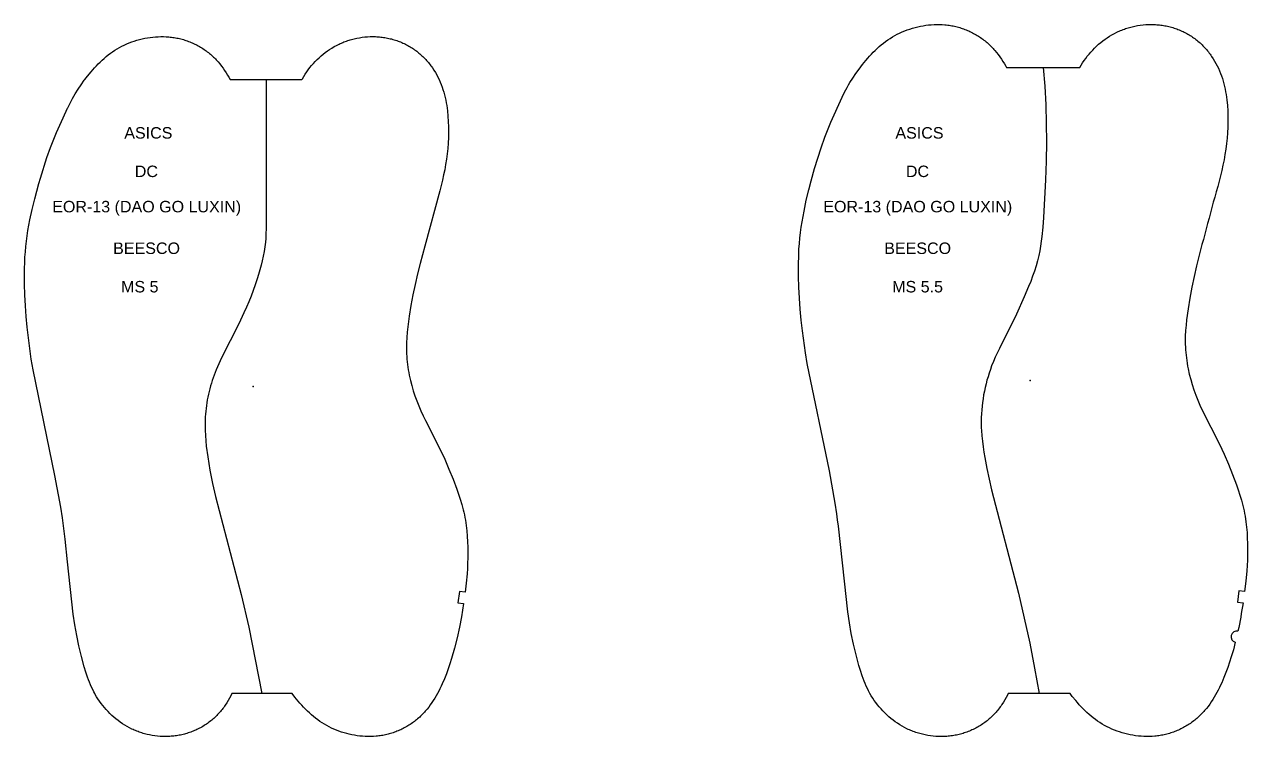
# Model space of a CAD drawing. Extents: x -897 to 5208, y 4 to 324.
# Drawn here: x -68.8 to 357.3, y 4 to 252.2 of the extents above; entities that cross this region are included whole.
import ezdxf

# ---------------------------------------------------------------- set-up
doc = ezdxf.new("R2010")
doc.units = 0
doc.layers.add('CK_LEVEL_1', color=7, linetype='CONTINUOUS')
doc.layers.add('DEFAULT', color=7, linetype='CONTINUOUS')
doc.styles.add('ARIAL_REGULAR', font='txt')

msp = doc.modelspace()

# ---------------------------------------------------------------- linework, layer by layer
at = {"layer": 'DEFAULT'}
msp.add_lwpolyline([(353.93, 40.74, 0.992027), (353, 36.85), (352.31, 34.28), (351.57, 31.73), (351, 29.91), (350.39, 28.1), (349.73, 26.3), (349.03, 24.53), (348.28, 22.78), (347.88, 21.91), (347.46, 21.05), (347.03, 20.2), (346.58, 19.36), (346.12, 18.53), (345.63, 17.7), (345.13, 16.89), (344.61, 16.09), (344.07, 15.3), (343.51, 14.53), (342.92, 13.78), (342.31, 13.04), (342, 12.68), (341.68, 12.33), (341.36, 11.98), (341.02, 11.64), (340.68, 11.31), (340.34, 10.98), (339.99, 10.66), (339.63, 10.34), (339.27, 10.03), (338.9, 9.73), (338.52, 9.44), (338.14, 9.15), (337.76, 8.87), (337.37, 8.59), (336.97, 8.33), (336.57, 8.07), (336.16, 7.81), (335.75, 7.57), (335.34, 7.33), (334.92, 7.1), (334.5, 6.88), (334.07, 6.67), (333.64, 6.46), (333.2, 6.26), (332.77, 6.07), (332.33, 5.89), (331.88, 5.72), (331.43, 5.55), (330.98, 5.39), (330.53, 5.25), (330.07, 5.1), (329.62, 4.97), (329.16, 4.85), (328.69, 4.73), (328.23, 4.62), (327.76, 4.53), (327.29, 4.44), (326.82, 4.35), (326.35, 4.28), (325.88, 4.22), (325.41, 4.16), (324.93, 4.11), (323.98, 4.04), (323.03, 4.01), (322.07, 4), (321.12, 4.03), (320.17, 4.08), (319.22, 4.17), (318.27, 4.29), (317.33, 4.43), (316.39, 4.61), (315.46, 4.81), (314.53, 5.04), (313.61, 5.3), (312.7, 5.59), (311.8, 5.9), (310.91, 6.24), (310.02, 6.61), (309.15, 7), (308.3, 7.43), (307.46, 7.87), (306.63, 8.35), (305.82, 8.85), (305.03, 9.38), (304.25, 9.94), (303.5, 10.52), (302.76, 11.12), (302.03, 11.74), (301.32, 12.38), (300.63, 13.03), (299.95, 13.71), (299.29, 14.39), (298.64, 15.09), (298.01, 15.81), (297.39, 16.53), (296.18, 18.01), (295.43, 19), (273.88, 19), (273.61, 18.43), (273.17, 17.58), (272.7, 16.75), (272.21, 15.93), (271.68, 15.14), (271.41, 14.74), (271.13, 14.36), (270.85, 13.97), (270.55, 13.6), (270.26, 13.22), (269.95, 12.86), (269.64, 12.5), (269.32, 12.14), (268.99, 11.79), (268.66, 11.45), (268.32, 11.11), (267.98, 10.78), (267.63, 10.46), (267.27, 10.15), (266.91, 9.84), (266.54, 9.53), (266.16, 9.24), (265.78, 8.95), (265.4, 8.67), (265.01, 8.4), (264.61, 8.13), (264.21, 7.87), (263.8, 7.62), (263.39, 7.38), (262.98, 7.14), (262.56, 6.92), (262.13, 6.7), (261.7, 6.49), (261.27, 6.29), (260.84, 6.1), (260.4, 5.91), (259.95, 5.74), (259.51, 5.57), (259.06, 5.41), (258.6, 5.26), (258.15, 5.12), (257.69, 4.98), (257.23, 4.86), (256.77, 4.74), (256.3, 4.63), (255.84, 4.53), (255.37, 4.44), (254.9, 4.36), (254.43, 4.28), (253.95, 4.22), (253.48, 4.16), (253.01, 4.11), (252.53, 4.07), (252.05, 4.04), (251.58, 4.02), (251.1, 4.01), (250.62, 4), (249.67, 4.01), (248.72, 4.06), (247.76, 4.14), (246.82, 4.25), (245.87, 4.39), (244.93, 4.57), (244, 4.78), (243.54, 4.89), (243.08, 5.02), (242.62, 5.15), (242.17, 5.29), (241.71, 5.44), (241.26, 5.6), (240.82, 5.76), (240.37, 5.94), (239.93, 6.12), (239.49, 6.31), (239.06, 6.51), (238.63, 6.71), (237.78, 7.14), (236.94, 7.6), (236.12, 8.09), (235.32, 8.61), (234.53, 9.15), (233.77, 9.72), (233.02, 10.31), (232.29, 10.93), (231.58, 11.57), (230.9, 12.23), (230.23, 12.91), (229.58, 13.62), (228.96, 14.34), (228.36, 15.08), (227.78, 15.84), (227.23, 16.62), (226.7, 17.42), (226.2, 18.23), (225.72, 19.05), (225.26, 19.89), (224.83, 20.74), (224.43, 21.6), (224.05, 22.48), (223.69, 23.36), (223.35, 24.25), (223.03, 25.15), (222.44, 26.97), (221.9, 28.8), (220.9, 32.48), (220.01, 36.19), (219.22, 39.93), (218.56, 43.69), (218.01, 47.47, 0.002382), (214.22, 81.61), (213.63, 85.38), (211.58, 96.64), (203.86, 134.03), (203.24, 137.79), (202.2, 145.36), (201.77, 149.15), (201.42, 152.95), (201.16, 156.76), (200.97, 160.57), (200.85, 164.38), (200.82, 168.2), (200.91, 172.02), (201, 173.92), (201.14, 175.83), (201.31, 177.73), (201.53, 179.62), (201.78, 181.51), (202.07, 183.4), (202.75, 187.16), (203.55, 190.89), (204.44, 194.6), (205.24, 197.68), (206.46, 201.96), (208.76, 209.24), (210.01, 212.85), (210.67, 214.64), (211.36, 216.42), (212.1, 218.18), (216.06, 226.86), (216.91, 228.57), (217.8, 230.26), (218.27, 231.09), (218.75, 231.91), (219.76, 233.52), (220.83, 235.11), (221.94, 236.66), (223.1, 238.18), (224.3, 239.66), (224.93, 240.38), (225.56, 241.09), (226.21, 241.79), (226.87, 242.48), (227.55, 243.15), (228.24, 243.81), (228.95, 244.45), (229.67, 245.07), (230.41, 245.67), (231.17, 246.25), (231.95, 246.81), (232.74, 247.34), (233.55, 247.84), (234.37, 248.32), (235.22, 248.76), (236.07, 249.19), (236.94, 249.58), (237.82, 249.95), (238.72, 250.29), (239.62, 250.6), (240.53, 250.89), (241.45, 251.15), (242.37, 251.38), (243.31, 251.58), (244.24, 251.76), (245.19, 251.9), (246.13, 252.02), (247.08, 252.11), (248.04, 252.16), (248.99, 252.19), (249.95, 252.18), (250.9, 252.15), (251.85, 252.08), (252.33, 252.03), (252.8, 251.97), (253.27, 251.91), (253.74, 251.83), (254.21, 251.75), (254.68, 251.66), (255.15, 251.57), (255.61, 251.46), (256.07, 251.34), (256.53, 251.22), (256.99, 251.09), (257.45, 250.94), (257.9, 250.79), (258.35, 250.64), (258.8, 250.47), (259.24, 250.3), (259.68, 250.11), (260.12, 249.92), (260.56, 249.73), (260.99, 249.52), (261.41, 249.31), (261.84, 249.09), (262.26, 248.86), (262.67, 248.62), (263.08, 248.37), (263.49, 248.12), (263.89, 247.86), (264.28, 247.6), (264.67, 247.32), (265.06, 247.04), (265.44, 246.75), (265.82, 246.46), (266.19, 246.16), (266.55, 245.85), (266.91, 245.53), (267.26, 245.21), (267.6, 244.88), (267.94, 244.55), (268.27, 244.21), (268.6, 243.86), (268.92, 243.51), (269.23, 243.15), (269.84, 242.41), (270.42, 241.66), (270.99, 240.89), (271.53, 240.1), (272.05, 239.3), (272.55, 238.48), (273.03, 237.66), (273.3, 237.19), (298.83, 237.19), (299.28, 237.96), (299.79, 238.77), (300.31, 239.57), (300.87, 240.35), (301.44, 241.11), (302.04, 241.85), (302.67, 242.57), (303.31, 243.28), (303.98, 243.96), (304.66, 244.62), (305.37, 245.26), (306.1, 245.88), (306.85, 246.47), (307.62, 247.04), (308.4, 247.58), (309.2, 248.1), (310.02, 248.59), (310.86, 249.05), (311.71, 249.48), (312.14, 249.68), (312.57, 249.88), (313.01, 250.07), (313.45, 250.25), (313.9, 250.43), (314.34, 250.59), (314.79, 250.75), (315.25, 250.9), (315.7, 251.04), (316.16, 251.17), (316.62, 251.29), (317.08, 251.41), (318.02, 251.62), (318.95, 251.8), (319.9, 251.94), (320.85, 252.05), (321.8, 252.13), (322.75, 252.18), (323.71, 252.19), (324.18, 252.18), (324.66, 252.17), (325.14, 252.15), (325.61, 252.11), (326.09, 252.08), (326.56, 252.03), (327.04, 251.97), (327.51, 251.91), (327.98, 251.83), (328.45, 251.75), (328.92, 251.66), (329.38, 251.56), (329.85, 251.45), (330.31, 251.33), (330.77, 251.21), (331.23, 251.07), (331.69, 250.93), (332.14, 250.78), (332.59, 250.62), (333.03, 250.45), (333.48, 250.28), (333.92, 250.09), (334.35, 249.9), (334.79, 249.7), (335.21, 249.49), (335.64, 249.27), (336.06, 249.05), (336.47, 248.81), (336.89, 248.57), (337.29, 248.32), (337.69, 248.06), (338.09, 247.79), (338.48, 247.52), (338.87, 247.24), (339.25, 246.95), (339.62, 246.66), (339.99, 246.35), (340.35, 246.04), (340.71, 245.73), (341.06, 245.4), (341.41, 245.08), (341.74, 244.74), (342.08, 244.4), (342.4, 244.05), (342.72, 243.69), (343.03, 243.33), (343.34, 242.97), (343.64, 242.59), (343.93, 242.22), (344.21, 241.83), (344.49, 241.45), (344.76, 241.05), (345.29, 240.26), (345.78, 239.44), (346.25, 238.61), (346.69, 237.76), (347.1, 236.9), (347.49, 236.03), (347.85, 235.14), (348.18, 234.25), (348.48, 233.34), (348.76, 232.43), (349.01, 231.51), (349.24, 230.59), (349.44, 229.65), (349.63, 228.72), (349.79, 227.78), (349.92, 226.83), (350.04, 225.89), (350.23, 223.99), (350.36, 222.08), (350.43, 220.17), (350.44, 218.26), (350.39, 216.36), (350.28, 214.45), (350.13, 212.55), (349.92, 210.65), (349.68, 208.76), (349.39, 206.87), (349.07, 204.99), (348.7, 203.12), (348.3, 201.25), (347.37, 197.55, 0.004916), (339.46, 168.06), (338.62, 164.33), (337.86, 160.59), (337.16, 156.84), (336.54, 153.08), (336.03, 149.29), (335.83, 147.39), (335.67, 145.49), (335.58, 143.59), (335.56, 142.63), (335.55, 141.68), (335.57, 140.72), (335.61, 139.77), (335.66, 138.82), (335.74, 137.87), (335.83, 136.92), (335.95, 135.97), (336.08, 135.02), (336.22, 134.08), (336.39, 133.14), (336.57, 132.21), (336.98, 130.34), (337.45, 128.49), (337.98, 126.66), (338.57, 124.84), (339.2, 123.04), (339.89, 121.26), (340.64, 119.51), (341.43, 117.77), (347.48, 105.86), (349.08, 102.39), (350.58, 98.89), (352.01, 95.35), (353.36, 91.78), (354, 89.98), (354.6, 88.16), (355.15, 86.34), (355.41, 85.42), (355.64, 84.49), (355.86, 83.57), (356.06, 82.63), (356.24, 81.7), (356.41, 80.76), (356.69, 78.87), (356.91, 76.97), (357.07, 75.07), (357.18, 73.16), (357.24, 71.26), (357.26, 69.35), (357.24, 67.44), (357.19, 65.53), (357.11, 63.63), (356.98, 61.72), (356.66, 58.13), (356.24, 54.54), (354.26, 54.79), (353.73, 50.87), (355.71, 50.58, -0.009459)], format="xyb", close=True, dxfattribs=at)
msp.add_lwpolyline([(25.37, 17.75), (24.42, 19), (3.45, 19), (3.04, 18.16), (2.61, 17.33), (2.15, 16.52), (1.66, 15.71), (1.14, 14.93), (0.87, 14.54), (0.6, 14.16), (0.32, 13.79), (0.03, 13.42), (-0.27, 13.05), (-0.57, 12.69), (-0.88, 12.34), (-1.19, 11.99), (-1.51, 11.65), (-1.84, 11.31), (-2.17, 10.98), (-2.51, 10.66), (-2.86, 10.34), (-3.21, 10.03), (-3.57, 9.73), (-3.93, 9.43), (-4.3, 9.14), (-4.68, 8.86), (-5.06, 8.58), (-5.44, 8.32), (-5.83, 8.06), (-6.23, 7.8), (-6.63, 7.56), (-7.03, 7.32), (-7.44, 7.09), (-7.86, 6.87), (-8.27, 6.65), (-8.7, 6.45), (-9.12, 6.25), (-9.55, 6.06), (-9.98, 5.88), (-10.42, 5.71), (-10.86, 5.54), (-11.3, 5.39), (-11.75, 5.24), (-12.2, 5.1), (-12.65, 4.97), (-13.1, 4.84), (-13.55, 4.73), (-14.01, 4.62), (-14.47, 4.53), (-14.93, 4.44), (-15.39, 4.36), (-15.86, 4.28), (-16.32, 4.22), (-16.79, 4.16), (-17.26, 4.11), (-17.72, 4.08), (-18.19, 4.04), (-18.66, 4.02), (-19.6, 4), (-20.54, 4.01), (-21.48, 4.05), (-22.41, 4.13), (-23.34, 4.24), (-24.27, 4.38), (-25.2, 4.55), (-26.11, 4.75), (-26.57, 4.86), (-27.02, 4.99), (-27.47, 5.12), (-27.92, 5.25), (-28.37, 5.4), (-28.81, 5.55), (-29.25, 5.71), (-29.69, 5.88), (-30.12, 6.06), (-30.56, 6.24), (-30.98, 6.43), (-31.41, 6.63), (-32.25, 7.05), (-33.07, 7.5), (-33.88, 7.98), (-34.67, 8.49), (-35.45, 9.02), (-36.2, 9.57), (-36.94, 10.15), (-37.66, 10.75), (-38.36, 11.38), (-39.04, 12.03), (-39.7, 12.7), (-40.34, 13.38), (-40.95, 14.09), (-41.55, 14.82), (-42.12, 15.57), (-42.67, 16.33), (-43.19, 17.11), (-43.69, 17.9), (-44.17, 18.71), (-44.32, 19), (-44.62, 19.54), (-45.04, 20.37), (-45.45, 21.22), (-45.82, 22.08), (-46.18, 22.94), (-46.51, 23.82), (-46.83, 24.7), (-47.42, 26.49), (-47.96, 28.29), (-48.95, 31.91), (-49.83, 35.56), (-50.61, 39.23), (-51.27, 42.93), (-51.81, 46.64), (-53.8, 64.87), (-54.67, 72.77), (-55.56, 80.23), (-56.14, 83.94), (-58.17, 95.02), (-65.79, 131.79), (-66.41, 135.49), (-67.44, 142.93), (-67.86, 146.66), (-68.21, 150.4), (-68.47, 154.15), (-68.66, 157.9), (-68.77, 161.65), (-68.8, 165.4), (-68.78, 167.28), (-68.72, 169.16), (-68.62, 171.03), (-68.49, 172.91), (-68.32, 174.78), (-68.11, 176.64), (-67.86, 178.5), (-67.57, 180.36), (-66.89, 184.05), (-66.11, 187.72), (-65.23, 191.37), (-63.77, 196.76), (-63.23, 198.61), (-60.96, 205.77), (-59.73, 209.32), (-59.08, 211.08), (-58.39, 212.83), (-57.67, 214.56), (-55.34, 219.69), (-53.8, 222.98), (-53.75, 223.09), (-52.92, 224.77), (-52.04, 226.43), (-51.57, 227.24), (-51.1, 228.05), (-50.1, 229.64), (-49.05, 231.2), (-47.95, 232.72), (-47.76, 232.96), (-46.8, 234.21), (-45.62, 235.66), (-45, 236.37), (-44.38, 237.07), (-43.74, 237.76), (-43.08, 238.43), (-42.42, 239.09), (-41.73, 239.74), (-41.03, 240.37), (-40.32, 240.98), (-39.59, 241.57), (-38.84, 242.13), (-38.08, 242.68), (-37.3, 243.2), (-36.5, 243.69), (-35.69, 244.16), (-34.86, 244.6), (-34.02, 245.01), (-33.16, 245.4), (-32.29, 245.76), (-31.41, 246.09), (-30.53, 246.4), (-29.63, 246.68), (-28.73, 246.93), (-27.82, 247.16), (-26.9, 247.36), (-25.98, 247.53), (-25.05, 247.68), (-24.12, 247.79), (-23.18, 247.88), (-22.24, 247.93), (-21.31, 247.96), (-20.37, 247.96), (-19.43, 247.92), (-18.49, 247.85), (-18.03, 247.81), (-17.56, 247.75), (-17.09, 247.69), (-16.63, 247.62), (-16.17, 247.54), (-15.71, 247.46), (-15.25, 247.36), (-14.79, 247.26), (-14.34, 247.14), (-13.88, 247.02), (-13.43, 246.89), (-12.98, 246.76), (-12.54, 246.61), (-12.09, 246.46), (-11.65, 246.3), (-11.21, 246.13), (-10.78, 245.95), (-10.35, 245.76), (-9.92, 245.57), (-9.5, 245.37), (-9.07, 245.16), (-8.66, 244.95), (-8.24, 244.72), (-7.84, 244.49), (-7.43, 244.25), (-7.03, 244.01), (-6.63, 243.75), (-6.24, 243.49), (-5.86, 243.23), (-5.48, 242.95), (-5.1, 242.67), (-4.73, 242.38), (-4.36, 242.09), (-4.01, 241.79), (-3.65, 241.48), (-3.3, 241.16), (-2.96, 240.84), (-2.63, 240.51), (-2.3, 240.18), (-1.98, 239.84), (-1.66, 239.49), (-1.35, 239.14), (-0.75, 238.42), (-0.17, 237.68), (0.39, 236.93), (0.92, 236.16), (1.44, 235.37), (1.93, 234.57), (2.41, 233.76), (2.87, 232.96), (27.86, 232.96), (28.01, 233.25), (28.49, 234.06), (28.99, 234.85), (29.51, 235.63), (30.06, 236.4), (30.63, 237.14), (31.22, 237.87), (31.84, 238.58), (32.48, 239.27), (33.14, 239.93), (33.82, 240.58), (34.52, 241.21), (35.24, 241.81), (35.98, 242.39), (36.73, 242.94), (37.51, 243.47), (38.3, 243.98), (39.11, 244.46), (39.93, 244.91), (40.77, 245.33), (41.2, 245.53), (41.62, 245.72), (42.05, 245.9), (42.49, 246.08), (42.93, 246.25), (43.37, 246.41), (43.81, 246.56), (44.26, 246.71), (44.71, 246.85), (45.16, 246.98), (45.61, 247.1), (46.07, 247.21), (46.98, 247.41), (47.91, 247.58), (48.83, 247.72), (49.77, 247.83), (50.7, 247.91), (51.64, 247.95), (52.58, 247.96), (53.52, 247.94), (53.99, 247.92), (54.46, 247.89), (54.92, 247.85), (55.39, 247.8), (55.86, 247.74), (56.32, 247.68), (56.78, 247.61), (57.25, 247.52), (57.71, 247.44), (58.17, 247.34), (58.62, 247.23), (59.08, 247.12), (59.53, 246.99), (59.98, 246.86), (60.43, 246.72), (60.88, 246.57), (61.32, 246.42), (61.76, 246.25), (62.19, 246.08), (62.63, 245.9), (63.06, 245.71), (63.48, 245.51), (63.9, 245.31), (64.32, 245.09), (64.74, 244.87), (65.15, 244.64), (65.55, 244.4), (65.95, 244.16), (66.35, 243.91), (66.74, 243.65), (67.12, 243.38), (67.5, 243.1), (67.88, 242.82), (68.24, 242.53), (68.61, 242.23), (68.97, 241.93), (69.32, 241.62), (69.67, 241.3), (70.01, 240.98), (70.34, 240.65), (70.67, 240.31), (70.99, 239.97), (71.3, 239.62), (71.61, 239.27), (71.91, 238.91), (72.21, 238.54), (72.49, 238.17), (72.78, 237.8), (73.05, 237.42), (73.32, 237.03), (73.84, 236.25), (74.33, 235.45), (74.79, 234.63), (75.22, 233.8), (75.63, 232.95), (76.01, 232.09), (76.36, 231.22), (76.69, 230.35), (76.99, 229.46), (77.27, 228.56), (77.52, 227.66), (77.75, 226.74), (77.95, 225.83), (78.13, 224.91), (78.28, 223.98), (78.42, 223.05), (78.54, 222.12), (78.73, 220.25), (78.85, 218.38), (78.92, 216.5), (78.93, 214.62), (78.88, 212.75), (78.78, 210.87), (78.63, 209), (78.42, 207.14), (78.18, 205.27), (77.9, 203.42), (77.58, 201.57), (77.22, 199.72), (76.81, 197.89), (75.9, 194.25), (70.64, 174.94), (68.99, 168.89), (68.09, 165.24), (67.26, 161.58), (66.5, 157.9), (65.81, 154.21), (65.2, 150.51), (64.69, 146.79), (64.5, 144.92), (64.34, 143.05), (64.25, 141.17), (64.23, 140.23), (64.23, 139.3), (64.25, 138.36), (64.28, 137.42), (64.34, 136.48), (64.42, 135.55), (64.51, 134.61), (64.62, 133.68), (64.75, 132.75), (64.9, 131.82), (65.06, 130.9), (65.24, 129.98), (65.65, 128.15), (66.11, 126.33), (66.64, 124.52), (67.21, 122.74), (67.84, 120.97), (68.53, 119.22), (69.26, 117.49), (70.05, 115.79), (70.64, 114.59), (70.88, 114.1), (76.01, 104.08), (77.59, 100.67), (79.07, 97.22), (80.49, 93.74), (81.81, 90.23), (82.44, 88.46), (83.03, 86.68), (83.58, 84.88), (83.83, 83.98), (84.06, 83.07), (84.27, 82.15), (84.47, 81.24), (84.65, 80.31), (84.81, 79.39), (85.09, 77.53), (85.3, 75.67), (85.46, 73.8), (85.56, 71.92), (85.62, 70.04), (85.64, 68.17), (85.62, 66.29), (85.57, 64.41), (85.49, 62.54), (85.36, 60.66), (85.08, 57.47), (84.71, 54.29), (82.73, 54.54), (82.21, 50.61), (84.19, 50.33), (83.47, 45.77), (82.77, 42.08), (81.96, 38.41), (81.03, 34.77), (79.99, 31.17), (79.43, 29.38), (78.82, 27.6), (78.18, 25.84), (77.48, 24.09), (76.73, 22.37), (76.34, 21.52), (75.92, 20.68), (75.5, 19.84), (75.05, 19.02), (74.59, 18.2), (74.11, 17.39), (73.62, 16.59), (73.1, 15.81), (72.56, 15.03), (72.01, 14.28), (71.43, 13.54), (70.83, 12.82), (70.52, 12.47), (70.2, 12.12), (69.88, 11.78), (69.55, 11.45), (69.21, 11.12), (68.87, 10.8), (68.53, 10.48), (68.17, 10.17), (67.81, 9.87), (67.45, 9.58), (67.08, 9.29), (66.7, 9.01), (66.32, 8.73), (65.94, 8.47), (65.54, 8.21), (65.15, 7.95), (64.75, 7.71), (64.34, 7.47), (63.93, 7.24), (63.52, 7.01), (63.1, 6.8), (62.68, 6.59), (62.26, 6.39), (61.83, 6.2), (61.4, 6.01), (60.96, 5.83), (60.53, 5.66), (60.09, 5.5), (59.64, 5.35), (59.2, 5.2), (58.75, 5.07), (58.3, 4.94), (57.84, 4.82), (57.39, 4.71), (56.93, 4.6), (56.47, 4.51), (56.01, 4.42), (55.55, 4.34), (55.08, 4.27), (54.62, 4.21), (54.15, 4.15), (53.69, 4.11), (52.75, 4.04), (51.81, 4), (50.87, 4), (49.93, 4.03), (49, 4.08), (48.06, 4.17), (47.13, 4.28), (46.2, 4.43), (45.28, 4.6), (44.36, 4.8), (43.45, 5.03), (42.55, 5.28), (41.65, 5.56), (40.76, 5.87), (39.89, 6.21), (39.02, 6.57), (38.16, 6.95), (37.32, 7.37), (36.49, 7.81), (35.68, 8.27), (34.88, 8.76), (34.1, 9.28), (33.34, 9.83), (32.59, 10.39), (31.86, 10.98), (31.14, 11.59), (30.45, 12.22), (29.76, 12.87), (29.09, 13.53), (28.44, 14.2), (27.8, 14.89), (27.18, 15.59), (26.56, 16.3)], close=True, dxfattribs=at)
for points in [[(286.06, 237.19), (286.6, 230.68), (286.96, 224.17), (287.14, 217.64), (287.18, 211.11), (287.08, 204.57), (286.87, 198.03), (286.15, 184.93), (285.92, 181.59), (285.61, 178.26), (285.41, 176.61), (285.17, 174.96), (284.89, 173.32), (284.56, 171.7), (284.35, 170.77), (284.11, 169.85), (283.6, 168.02), (283.02, 166.2), (282.39, 164.4), (281.72, 162.61), (281, 160.83), (279.5, 157.3), (276.72, 151.23), (270.8, 139.26), (269.4, 136.23), (268.74, 134.7), (268.12, 133.15), (267.67, 131.92), (267.25, 130.68), (266.85, 129.43), (266.49, 128.17), (266.15, 126.9), (265.85, 125.62), (265.57, 124.34), (265.33, 123.05), (265.11, 121.75), (264.93, 120.45), (264.78, 119.14), (264.66, 117.84), (264.57, 116.53), (264.51, 115.22), (264.49, 113.91), (264.5, 112.6), (264.52, 111.65), (264.57, 110.7), (264.7, 108.79), (264.89, 106.9), (265.12, 105), (265.4, 103.11), (265.72, 101.23), (266.43, 97.47), (268.02, 90), (277.42, 54), (279.47, 45.31), (281.37, 36.57), (283.09, 27.8), (284.65, 19)], [(15.36, 232.96), (15.42, 186.61), (15.41, 181.44), (15.32, 178.86), (15.24, 177.58), (15.12, 176.29), (14.93, 174.67), (14.68, 173.05), (14.38, 171.44), (14.03, 169.84), (13.64, 168.24), (13.22, 166.65), (12.76, 165.07), (12.26, 163.5), (11.59, 161.49), (10.88, 159.5), (10.13, 157.53), (9.34, 155.57), (8.51, 153.63), (7.65, 151.7), (5.83, 147.88), (-0.21, 135.95), (-1.13, 133.93), (-1.99, 131.87), (-2.71, 130), (-3.36, 128.11), (-3.66, 127.16), (-3.94, 126.2), (-4.21, 125.24), (-4.46, 124.27), (-4.69, 123.3), (-4.91, 122.32), (-5.1, 121.34), (-5.28, 120.36), (-5.43, 119.38), (-5.56, 118.39), (-5.67, 117.4), (-5.76, 116.41), (-5.83, 115.48), (-5.87, 114.54), (-5.9, 113.61), (-5.91, 112.67), (-5.88, 110.8), (-5.79, 108.93), (-5.65, 107.05), (-5.46, 105.18), (-4.98, 101.45), (-4.22, 96.81), (-3.32, 92.2), (-2.31, 87.63), (6.66, 53.56), (9.3, 42.08), (13.93, 19)]]:
    msp.add_lwpolyline(points, dxfattribs=at)
for p in [(281.54, 128.09), (10.92, 125.98)]:
    msp.add_point(p, dxfattribs=at)

# ---------------------------------------------------------------- texts
at = {"layer": 'CK_LEVEL_1', "color": 7, "style": 'ARIAL_REGULAR'}
for s, p in [('ASICS', (-34.03, 212.4)), ('ASICS', (234.59, 212.4)), ('DC', (-30.37, 198.99)), ('DC', (238.24, 198.99)), ('EOR-13 (DAO GO LUXIN)', (-59.14, 186.7)), ('EOR-13 (DAO GO LUXIN)', (209.47, 186.7)), ('BEESCO', (-37.91, 172.19)), ('BEESCO', (230.7, 172.19)), ('MS 5', (-35.15, 158.79)), ('MS 5.5', (233.47, 158.79))]:
    msp.add_text(s, height=4, dxfattribs=at).set_placement(p)

doc.saveas('drawing.dxf')
